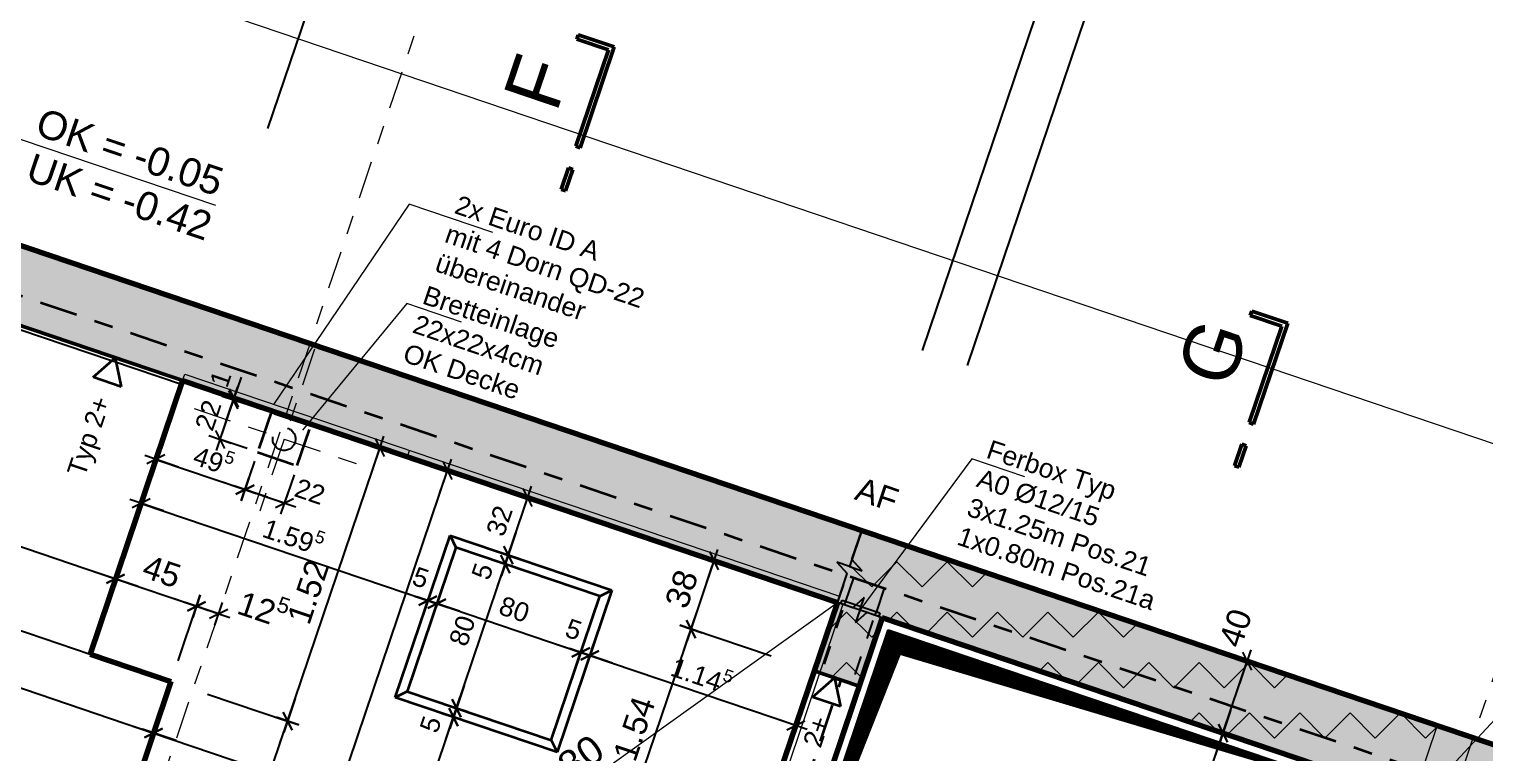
# Model space of a CAD drawing. Header units: metres. Extents: x 2661608 to 2661648.6, y 1209464.3 to 1209501.1.
# Drawn here: x 2661623.62 to 2661631.29, y 1209491.13 to 1209494.94 of the extents above; entities that cross this region are included whole.
import ezdxf

# ---------------------------------------------------------------- set-up
doc = ezdxf.new("R2010")
doc.units = ezdxf.units.M
doc.header["$PDMODE"] = 65
for name, pattern in [('AUSGEZOGEN', [0]), ('GETRENNT2_S6', [0.3, 0.2, -0.1]), ('PHANTOM2_S8', [0.3, 0.2, -0.05, 0, -0.05]), ('STRICHLINIE_S4', [0.1, 0.05, -0.05])]:
    doc.linetypes.add(name, pattern=pattern)
for name, color, linetype, lineweight in [('TB_639', 7, 'AUSGEZOGEN', 25), ('TB_640', 7, 'AUSGEZOGEN', 25), ('TB_641', 7, 'AUSGEZOGEN', 25), ('TB_642', 7, 'AUSGEZOGEN', 25), ('TB_643', 7, 'AUSGEZOGEN', 25), ('TB_646', 7, 'AUSGEZOGEN', 25), ('TB_649', 7, 'AUSGEZOGEN', 25)]:
    doc.layers.add(name, color=color, linetype=linetype, lineweight=lineweight)
doc.styles.add('ARIAL', font='arial.ttf')
doc.styles.add('MtXpl_Arial', font='arial.ttf')

# ---------------------------------------------------------------- blocks, each defined once
blk = doc.blocks.new('ALL_ML_STRICH')
at = {"color": 0, "linetype": 'ByBlock', "lineweight": -2}
for p, q in [((-1, 0), (0.5, 0)), ((-0.3, -0.3), (0.3, 0.3)), ((0, -0.5), (0, 0.5))]:
    blk.add_line(p, q, dxfattribs=at)

msp = doc.modelspace()

# ---------------------------------------------------------------- hatches: boundary and pattern name
at = {"layer": 'TB_639', "linetype": 'AUSGEZOGEN', "lineweight": 18, "transparency": 33554687}
msp.add_hatch(color=254, dxfattribs=at).paths.add_polyline_path([(2661620.6801, 1209494.3627), (2661627.8787, 1209491.9255), (2661627.7568, 1209491.5655), (2661627.9936, 1209491.4854), (2661628.1155, 1209491.8453), (2661630.9096, 1209490.8993), (2661630.9096, 1209490.8993), (2661631.2885, 1209490.771), (2661631.2885, 1209490.771), (2661634.1301, 1209489.8089), (2661634.2583, 1209490.1878), (2661620.8083, 1209494.7416)])
at = {"layer": 'TB_640', "linetype": 'AUSGEZOGEN', "lineweight": 35, "transparency": 33554687}
for color, points in [(81, [(2661620.6961, 1209494.4101), (2661620.6801, 1209494.3627), (2661627.8787, 1209491.9255), (2661627.7568, 1209491.5655), (2661627.9936, 1209491.4854), (2661628.0096, 1209491.5327), (2661627.8202, 1209491.5969), (2661627.9421, 1209491.9568)]), (254, [(2661616.1958, 1209491.6579), (2661616.1477, 1209491.5159), (2661618.8282, 1209490.6083), (2661618.732, 1209490.3241), (2661626.8305, 1209487.5822), (2661626.9106, 1209487.819), (2661629.7048, 1209486.873), (2661631.1319, 1209491.0879), (2661644.8519, 1209486.4427), (2661644.9, 1209486.5848), (2661631.0379, 1209491.2781), (2661629.6108, 1209487.0632), (2661626.8167, 1209488.0092), (2661626.7365, 1209487.7724), (2661618.9222, 1209490.4181), (2661619.0184, 1209490.7023)])]:
    msp.add_hatch(color=color, dxfattribs=at).paths.add_polyline_path(points)
at = {"layer": 'TB_642', "linetype": 'AUSGEZOGEN', "lineweight": 25, "transparency": 33554687}
h = msp.add_hatch(dxfattribs=at)
h.set_pattern_fill('SCHRAFFUR_199', scale=0.05, style=0, pattern_type=2)
h.set_pattern_definition([(45, (0, 0), (-0.007071067811865, 0.007071067811865), []), (45, (-0.003536, 0.003536), (-0.007071067811865, 0.007071067811865), [])])
h.paths.add_polyline_path([(2661628.2094, 1209491.6551), (2661630.8463, 1209490.8679), (2661628.1468, 1209491.7819), (2661627.4733, 1209489.7928)], flags=0)
at = {"layer": 'TB_646', "linetype": 'AUSGEZOGEN', "lineweight": 18, "transparency": 33554687}
h = msp.add_hatch(dxfattribs=at)
h.set_pattern_fill('MUSTER', scale=0.1875, angle=45, style=0, pattern_type=2)
h.set_pattern_definition([(45, (-1e-16, 0.53033), (0, 0.265165042945), [0.1875, -0.1875]), (135, (-1e-16, 0.53033), (-0.265165042945, 0), [0.1875, -0.1875])])
h.paths.add_polyline_path([(2661628.0069, 1209492.3043), (2661627.7568, 1209491.5655), (2661627.9936, 1209491.4854), (2661628.1155, 1209491.8453), (2661630.9096, 1209490.8993), (2661630.7878, 1209490.5393), (2661631.1667, 1209490.411), (2661631.4168, 1209491.1499)], flags=0)

# ---------------------------------------------------------------- linework, layer by layer
at = {"layer": 'DEFPOINTS', "color": 7, "linetype": 'AUSGEZOGEN', "lineweight": 25, "transparency": 16777216}
for p in [(2661624.5783, 1209493.0429), (2661624.6985, 1209492.9916), (2661624.8452, 1209492.9525), (2661624.8966, 1209492.9246), (2661624.8966, 1209492.9246), (2661624.3292, 1209492.7923), (2661624.6279, 1209492.7833), (2661624.2905, 1209492.6782), (2661624.3121, 1209492.7419), (2661624.826, 1209492.7162), (2661624.826, 1209492.7162), (2661624.826, 1209492.7162), (2661625.0344, 1209492.6456), (2661625.8307, 1209492.6189), (2661624.2543, 1209492.571), (2661626.0626, 1209492.5403), (2661624.2296, 1209492.4981), (2661624.2296, 1209492.4981), (2661624.7594, 1209492.5194), (2661624.2122, 1209492.4467), (2661625.955, 1209492.2389), (2661625.955, 1209492.2389), (2661625.9599, 1209492.1845), (2661625.9599, 1209492.1845), (2661626.1459, 1209492.1743), (2661626.1299, 1209492.1269), (2661624.0778, 1209492.0497), (2661627.6468, 1209492.004), (2661625.7229, 1209491.9352), (2661625.7703, 1209491.9192), (2661624.504, 1209491.9054), (2661627.1081, 1209491.7852), (2661629.485, 1209491.8039), (2661625.6515, 1209491.7243), (2661625.6515, 1209491.7243), (2661625.6955, 1209491.6984), (2661625.6955, 1209491.6984), (2661627.8024, 1209491.7001), (2661627.8024, 1209491.7001), (2661623.9435, 1209491.6531), (2661623.9435, 1209491.6531), (2661624.5376, 1209491.62), (2661626.528, 1209491.6626), (2661626.5754, 1209491.6466), (2661628.0454, 1209491.6385), (2661628.0454, 1209491.6385), (2661627.7568, 1209491.5655), (2661627.7568, 1209491.5655), (2661624.3697, 1209491.5088), (2661624.3697, 1209491.5088), (2661624.3697, 1209491.5088), (2661624.3697, 1209491.5088), (2661629.2663, 1209491.4556), (2661629.2663, 1209491.4556), (2661625.7169, 1209491.4222), (2661625.7169, 1209491.4222), (2661626.45, 1209491.432), (2661626.45, 1209491.432), (2661626.4984, 1209491.4193), (2661626.4984, 1209491.4193), (2661624.9836, 1209491.3009), (2661625.7074, 1209491.3726), (2661625.7074, 1209491.3726), (2661625.8573, 1209491.3218), (2661625.8733, 1209491.3692), (2661627.6677, 1209491.3024), (2661627.6677, 1209491.3024), (2661624.2781, 1209491.2383), (2661629.9093, 1209491.2379)]:
    msp.add_point(p, dxfattribs=at)
at = {"layer": 'TB_639', "color": 191, "linetype": 'AUSGEZOGEN', "lineweight": 13, "transparency": 33554687}
msp.add_line((2661618.0879, 1209497.2463), (2661645.381, 1209488.0056), dxfattribs=at)
at = {"layer": 'TB_640', "color": 191, "linetype": 'AUSGEZOGEN', "lineweight": 13, "transparency": 33554687}
for p, q in [((2661631.0379, 1209491.2781), (2661629.6108, 1209487.0632)), ((2661644.9, 1209486.5848), (2661631.0379, 1209491.2781))]:
    msp.add_line(p, q, dxfattribs=at)
at = {"layer": 'TB_641', "color": 7, "linetype": 'AUSGEZOGEN', "lineweight": 50, "transparency": 33554687}
for p, q in [((2661634.2583, 1209490.1878), (2661617.6069, 1209495.8255)), ((2661620.6801, 1209494.3627), (2661627.8787, 1209491.9255)), ((2661627.8787, 1209491.9255), (2661627.7568, 1209491.5655)), ((2661627.9936, 1209491.4854), (2661628.1155, 1209491.8453)), ((2661628.1155, 1209491.8453), (2661630.9096, 1209490.8993)), ((2661627.7568, 1209491.5655), (2661627.8231, 1209491.5431)), ((2661627.8231, 1209491.5431), (2661627.9936, 1209491.4854))]:
    msp.add_line(p, q, dxfattribs=at)
at = {"layer": 'TB_641', "color": 7, "linetype": 'AUSGEZOGEN', "lineweight": 25, "transparency": 33554687}
for p, q in [((2661623.3431, 1209493.44), (2661624.4245, 1209493.0738)), ((2661622.4814, 1209492.1481), (2661623.9435, 1209491.6531)), ((2661627.923, 1209491.9316), (2661627.9647, 1209492.0547)), ((2661627.9647, 1209492.0547), (2661628.1257, 1209492.0002)), ((2661628.1257, 1209492.0002), (2661628.084, 1209491.8771)), ((2661628.0965, 1209491.8517), (2661627.8787, 1209491.9255)), ((2661627.9605, 1209491.8978), (2661627.8787, 1209491.9255)), ((2661627.8976, 1209491.9191), (2661627.904, 1209491.938)), ((2661627.904, 1209491.938), (2661628.1029, 1209491.8707)), ((2661628.0195, 1209491.9517), (2661627.9605, 1209491.8978)), ((2661627.9971, 1209491.8854), (2661628.0195, 1209491.9517)), ((2661627.9971, 1209491.8854), (2661627.9746, 1209491.8191)), ((2661627.9746, 1209491.8191), (2661628.0337, 1209491.873)), ((2661628.1155, 1209491.8453), (2661628.0337, 1209491.873)), ((2661628.1029, 1209491.8707), (2661628.0965, 1209491.8517)), ((2661628.0965, 1209491.8517), (2661628.1155, 1209491.8453))]:
    msp.add_line(p, q, dxfattribs=at)
at = {"layer": 'TB_641', "color": 7, "linetype": 'AUSGEZOGEN', "lineweight": 35, "transparency": 33554687}
for p, q in [((2661623.9594, 1209493.1107), (2661624.0761, 1209493.2129)), ((2661624.0761, 1209493.2129), (2661624.1066, 1209493.0608)), ((2661624.1066, 1209493.0608), (2661623.9594, 1209493.1107)), ((2661627.7568, 1209491.5655), (2661627.2629, 1209490.1069)), ((2661627.7473, 1209491.427), (2661627.864, 1209491.5293)), ((2661627.864, 1209491.5293), (2661627.8945, 1209491.3772)), ((2661627.9936, 1209491.4854), (2661627.4997, 1209490.0267)), ((2661627.8945, 1209491.3772), (2661627.7473, 1209491.427))]:
    msp.add_line(p, q, dxfattribs=at)
at = {"layer": 'TB_641', "color": 7, "linetype": 'AUSGEZOGEN', "lineweight": 18, "transparency": 33554687}
for p, q in [((2661624.4309, 1209493.0928), (2661624.4421, 1209493.1259)), ((2661624.4421, 1209493.1259), (2661627.8899, 1209491.9586)), ((2661625.6149, 1209492.6919), (2661625.6261, 1209492.7251)), ((2661627.9071, 1209491.9158), (2661626.5281, 1209487.843)), ((2661627.8899, 1209491.9586), (2661627.8787, 1209491.9255)), ((2661627.8787, 1209491.9255), (2661627.9071, 1209491.9158))]:
    msp.add_line(p, q, dxfattribs=at)
at = {"layer": 'TB_641', "color": 1, "linetype": 'AUSGEZOGEN', "lineweight": 25, "transparency": 33554687}
for p, q in [((2661627.9552, 1209492.1515), (2661628.0069, 1209492.3043)), ((2661628.0091, 1209492.0925), (2661627.9552, 1209492.1515)), ((2661627.9428, 1209492.1149), (2661627.8765, 1209492.1374)), ((2661627.8765, 1209492.1374), (2661627.9304, 1209492.0783)), ((2661627.8787, 1209491.9255), (2661627.9304, 1209492.0783)), ((2661627.9428, 1209492.1149), (2661628.0091, 1209492.0925))]:
    msp.add_line(p, q, dxfattribs=at)
at = {"layer": 'TB_641', "color": 7, "linetype": 'STRICHLINIE_S4', "lineweight": 25, "transparency": 33554687}
for p, q in [((2661627.8107, 1209491.6001), (2661627.9165, 1209491.9126)), ((2661627.9165, 1209491.9126), (2661627.923, 1209491.9316)), ((2661627.9717, 1209491.5456), (2661628.0776, 1209491.8581)), ((2661628.0776, 1209491.8581), (2661628.084, 1209491.8771))]:
    msp.add_line(p, q, dxfattribs=at)
at = {"layer": 'TB_641', "color": 7, "linetype": 'GETRENNT2_S6', "lineweight": 35, "transparency": 33554687}
msp.add_line((2661627.405, 1209490.0588), (2661627.8989, 1209491.5174), dxfattribs=at)
at = {"layer": 'TB_641', "color": 7, "linetype": 'AUSGEZOGEN', "lineweight": 25, "transparency": 33554687}
for points in [[(2661627.8787, 1209491.9255), (2661627.8787, 1209491.9255)], [(2661627.8976, 1209491.9191), (2661627.8976, 1209491.9191)], [(2661628.1098, 1209491.8472), (2661628.1098, 1209491.8472)]]:
    msp.add_lwpolyline(points, close=True, dxfattribs=at)
at = {"layer": 'TB_641', "color": 7, "linetype": 'AUSGEZOGEN', "lineweight": 50, "transparency": 33554687}
msp.add_lwpolyline([(2661627.8787, 1209491.9255), (2661627.8787, 1209491.9255)], close=True, dxfattribs=at)
msp.add_lwpolyline([(2661627.8787, 1209491.9255), (2661627.8787, 1209491.9255)], close=True, dxfattribs=at)
at = {"layer": 'TB_642', "color": 7, "linetype": 'AUSGEZOGEN', "lineweight": 70, "transparency": 33554687}
for p, q in [((2661617.6069, 1209495.8255), (2661644.9, 1209486.5848)), ((2661624.4309, 1209493.0928), (2661623.9435, 1209491.6531)), ((2661624.4309, 1209493.0928), (2661627.8787, 1209491.9255)), ((2661627.8787, 1209491.9255), (2661626.628, 1209488.2315)), ((2661628.1155, 1209491.8453), (2661627.4099, 1209489.7615)), ((2661630.9096, 1209490.8993), (2661628.1155, 1209491.8453)), ((2661623.9435, 1209491.6531), (2661624.3697, 1209491.5088)), ((2661624.3697, 1209491.5088), (2661624.0939, 1209490.6942))]:
    msp.add_line(p, q, dxfattribs=at)
at = {"layer": 'TB_642', "color": 7, "linetype": 'GETRENNT2_S6', "lineweight": 35, "transparency": 33554687}
for p, q in [((2661624.8966, 1209492.9246), (2661624.826, 1209492.7162)), ((2661625.1049, 1209492.854), (2661624.8966, 1209492.9246)), ((2661625.0344, 1209492.6456), (2661625.1049, 1209492.854)), ((2661624.826, 1209492.7162), (2661625.0344, 1209492.6456))]:
    msp.add_line(p, q, dxfattribs=at)
at = {"layer": 'TB_642', "color": 7, "linetype": 'AUSGEZOGEN', "lineweight": 35, "transparency": 33554687}
for p, q in [((2661625.5504, 1209491.4257), (2661625.839, 1209492.2782)), ((2661625.839, 1209492.2782), (2661625.8704, 1209492.2148)), ((2661625.839, 1209492.2782), (2661626.6915, 1209491.9896)), ((2661625.8704, 1209492.2148), (2661625.6138, 1209491.457)), ((2661626.6281, 1209491.9582), (2661625.8704, 1209492.2148)), ((2661626.6915, 1209491.9896), (2661626.4029, 1209491.1371)), ((2661626.6281, 1209491.9582), (2661626.6915, 1209491.9896)), ((2661626.3716, 1209491.2005), (2661626.6281, 1209491.9582)), ((2661625.6138, 1209491.457), (2661625.5504, 1209491.4257)), ((2661625.6138, 1209491.457), (2661626.3716, 1209491.2005)), ((2661626.4029, 1209491.1371), (2661625.5504, 1209491.4257)), ((2661626.3716, 1209491.2005), (2661626.4029, 1209491.1371))]:
    msp.add_line(p, q, dxfattribs=at)
at = {"layer": 'TB_642', "color": 7, "linetype": 'AUSGEZOGEN', "lineweight": 25, "transparency": 33554687}
for p, q in [((2661627.4733, 1209489.7928), (2661628.1468, 1209491.7819)), ((2661628.1468, 1209491.7819), (2661630.8463, 1209490.8679)), ((2661627.4733, 1209489.7928), (2661628.2094, 1209491.6551)), ((2661628.2094, 1209491.6551), (2661630.8463, 1209490.8679))]:
    msp.add_line(p, q, dxfattribs=at)
at = {"layer": 'TB_643', "color": 7, "linetype": 'PHANTOM2_S8', "lineweight": 18, "transparency": 33554687}
for p, q in [((2661617.8257, 1209471.7962), (2661626.7057, 1209498.0238)), ((2661623.9509, 1209469.7224), (2661632.8308, 1209495.9499))]:
    msp.add_line(p, q, dxfattribs=at)
at = {"layer": 'TB_643', "color": 7, "linetype": 'PHANTOM2_S8', "lineweight": 35, "transparency": 33554687}
msp.add_line((2661615.1587, 1209496.3905), (2661647.1877, 1209485.5463), dxfattribs=at)
at = {"layer": 'TB_646', "color": 7, "linetype": 'PHANTOM2_S8', "lineweight": 18, "transparency": 33554687}
for p, q in [((2661625.1258, 1209493.2587), (2661624.8051, 1209492.3115)), ((2661624.4919, 1209492.9455), (2661625.4391, 1209492.6248))]:
    msp.add_line(p, q, dxfattribs=at)
at = {"layer": 'TB_646', "color": 7, "linetype": 'GETRENNT2_S6', "lineweight": 25, "transparency": 33554687}
for p, q in [((2661628.0069, 1209492.3043), (2661627.7568, 1209491.5655)), ((2661631.4168, 1209491.1499), (2661628.0069, 1209492.3043)), ((2661627.9936, 1209491.4854), (2661628.1155, 1209491.8453)), ((2661628.1155, 1209491.8453), (2661630.9096, 1209490.8993)), ((2661627.7568, 1209491.5655), (2661627.9936, 1209491.4854))]:
    msp.add_line(p, q, dxfattribs=at)
msp.add_circle((2661624.9655, 1209492.7851), 0.06, dxfattribs=at)
at = {"layer": 'TB_649', "color": 7, "linetype": 'AUSGEZOGEN', "lineweight": -2, "transparency": 16777216}
for p, q in [((2661624.8799, 1209494.4188), (2661625.7297, 1209496.9289)), ((2661624.8799, 1209494.4188), (2661625.7297, 1209496.9289)), ((2661628.3276, 1209493.2515), (2661629.3298, 1209496.2115)), ((2661628.3276, 1209493.2515), (2661629.3298, 1209496.2115)), ((2661628.5644, 1209493.1714), (2661629.5666, 1209496.1313)), ((2661628.5644, 1209493.1714), (2661629.5666, 1209496.1313)), ((2661628.3276, 1209493.2515), (2661629.1775, 1209495.7616)), ((2661624.6279, 1209492.7833), (2661624.6985, 1209492.9916)), ((2661624.6985, 1209492.9916), (2661624.7017, 1209493.0011)), ((2661624.8419, 1209492.9431), (2661624.6985, 1209492.9916)), ((2661624.8419, 1209492.9431), (2661624.6985, 1209492.9916)), ((2661624.8452, 1209492.9525), (2661624.7017, 1209493.0011)), ((2661621.8613, 1209492.8001), (2661624.0778, 1209492.0497)), ((2661624.7707, 1209492.7349), (2661624.6279, 1209492.7833)), ((2661624.2905, 1209492.6782), (2661624.2905, 1209492.6782)), ((2661624.2905, 1209492.6782), (2661624.7594, 1209492.5194)), ((2661624.9836, 1209491.3009), (2661625.471, 1209492.7406)), ((2661625.471, 1209492.7406), (2661625.471, 1209492.7406)), ((2661624.5755, 1209488.9263), (2661625.8262, 1209492.6204)), ((2661624.8097, 1209492.668), (2661624.7594, 1209492.5194)), ((2661624.8097, 1209492.668), (2661624.7594, 1209492.5194)), ((2661625.8262, 1209492.6204), (2661625.8262, 1209492.6204)), ((2661625.0181, 1209492.5974), (2661624.9678, 1209492.4489)), ((2661624.7594, 1209492.5194), (2661624.9678, 1209492.4489)), ((2661626.1459, 1209492.1743), (2661626.2485, 1209492.4774)), ((2661626.2485, 1209492.4774), (2661626.2485, 1209492.4774)), ((2661624.2122, 1209492.4467), (2661624.2122, 1209492.4467)), ((2661624.2122, 1209492.4467), (2661625.7229, 1209491.9352)), ((2661626.1299, 1209492.1269), (2661626.1459, 1209492.1743)), ((2661626.1459, 1209492.1743), (2661626.1459, 1209492.1743)), ((2661626.1459, 1209492.1743), (2661626.1459, 1209492.1743)), ((2661627.1081, 1209491.7852), (2661627.23, 1209492.1451)), ((2661627.23, 1209492.1451), (2661627.23, 1209492.1451)), ((2661621.6355, 1209492.1331), (2661624.2781, 1209491.2383)), ((2661625.8733, 1209491.3692), (2661626.1299, 1209492.1269)), ((2661626.1299, 1209492.1269), (2661626.1299, 1209492.1269)), ((2661626.1299, 1209492.1269), (2661626.1299, 1209492.1269)), ((2661624.0778, 1209492.0497), (2661624.0778, 1209492.0497)), ((2661624.0778, 1209492.0497), (2661624.0778, 1209492.0497)), ((2661624.0778, 1209492.0497), (2661624.504, 1209491.9054)), ((2661625.7229, 1209491.9352), (2661625.7229, 1209491.9352)), ((2661625.7229, 1209491.9352), (2661625.7229, 1209491.9352)), ((2661625.7229, 1209491.9352), (2661625.7703, 1209491.9192)), ((2661625.7703, 1209491.9192), (2661625.7703, 1209491.9192)), ((2661625.7703, 1209491.9192), (2661625.7703, 1209491.9192)), ((2661625.7703, 1209491.9192), (2661626.528, 1209491.6626)), ((2661624.4068, 1209491.6182), (2661624.504, 1209491.9054)), ((2661624.4068, 1209491.6182), (2661624.504, 1209491.9054)), ((2661624.504, 1209491.9054), (2661624.6208, 1209491.8658)), ((2661624.6208, 1209491.8658), (2661624.6208, 1209491.8658)), ((2661626.6143, 1209490.3265), (2661627.1081, 1209491.7852)), ((2661627.53, 1209491.6423), (2661627.1081, 1209491.7852)), ((2661627.53, 1209491.6423), (2661627.1081, 1209491.7852)), ((2661626.528, 1209491.6626), (2661626.528, 1209491.6626)), ((2661626.528, 1209491.6626), (2661626.528, 1209491.6626)), ((2661626.528, 1209491.6626), (2661626.5754, 1209491.6466)), ((2661626.5754, 1209491.6466), (2661626.5754, 1209491.6466)), ((2661626.5754, 1209491.6466), (2661626.5754, 1209491.6466)), ((2661626.5754, 1209491.6466), (2661627.6599, 1209491.2794)), ((2661629.9093, 1209491.2379), (2661630.0376, 1209491.6168)), ((2661630.0376, 1209491.6168), (2661630.0376, 1209491.6168)), ((2661624.5625, 1209491.4435), (2661624.9836, 1209491.3009)), ((2661624.5625, 1209491.4435), (2661624.9836, 1209491.3009)), ((2661624.7078, 1209490.4863), (2661624.9836, 1209491.3009)), ((2661625.3891, 1209489.9389), (2661625.8573, 1209491.3218)), ((2661625.8573, 1209491.3218), (2661625.8733, 1209491.3692)), ((2661625.8573, 1209491.3218), (2661625.8573, 1209491.3218)), ((2661625.8573, 1209491.3218), (2661625.8573, 1209491.3218)), ((2661625.8733, 1209491.3692), (2661625.8733, 1209491.3692)), ((2661625.8733, 1209491.3692), (2661625.8733, 1209491.3692)), ((2661624.2781, 1209491.2383), (2661624.2781, 1209491.2383)), ((2661624.2781, 1209491.2383), (2661624.2781, 1209491.2383)), ((2661624.2781, 1209491.2383), (2661627.2997, 1209490.2153)), ((2661627.6599, 1209491.2794), (2661627.6599, 1209491.2794)), ((2661629.2038, 1209489.1541), (2661629.9093, 1209491.2379)), ((2661629.9093, 1209491.2379), (2661629.9093, 1209491.2379)), ((2661629.9093, 1209491.2379), (2661629.9093, 1209491.2379))]:
    msp.add_line(p, q, dxfattribs=at)
at = {"layer": 'TB_649', "color": 7, "linetype": 'AUSGEZOGEN', "lineweight": 50, "transparency": 33554687}
for p, q in [((2661626.5145, 1209494.9126), (2661626.5068, 1209494.8899)), ((2661626.5145, 1209494.9126), (2661626.7039, 1209494.8485)), ((2661626.6735, 1209494.8335), (2661626.5016, 1209494.3258)), ((2661626.5068, 1209494.8899), (2661626.6735, 1209494.8335)), ((2661626.7039, 1209494.8485), (2661626.5243, 1209494.3181)), ((2661626.5016, 1209494.3258), (2661626.5243, 1209494.3181)), ((2661626.4631, 1209494.2121), (2661626.4246, 1209494.0984)), ((2661626.4859, 1209494.2044), (2661626.4631, 1209494.2121)), ((2661626.4859, 1209494.2044), (2661626.4474, 1209494.0907)), ((2661626.4246, 1209494.0984), (2661626.4474, 1209494.0907)), ((2661630.0606, 1209493.4586), (2661630.0529, 1209493.4359)), ((2661630.0606, 1209493.4586), (2661630.25, 1209493.3945)), ((2661630.2196, 1209493.3795), (2661630.0477, 1209492.8718)), ((2661630.0529, 1209493.4359), (2661630.2196, 1209493.3795)), ((2661630.25, 1209493.3945), (2661630.0705, 1209492.8641)), ((2661630.0477, 1209492.8718), (2661630.0705, 1209492.8641)), ((2661630.0092, 1209492.7581), (2661629.9708, 1209492.6444)), ((2661630.032, 1209492.7504), (2661630.0092, 1209492.7581)), ((2661630.032, 1209492.7504), (2661629.9935, 1209492.6367)), ((2661629.9708, 1209492.6444), (2661629.9935, 1209492.6367))]:
    msp.add_line(p, q, dxfattribs=at)
at = {"layer": 'TB_649', "color": 7, "linetype": 'AUSGEZOGEN', "lineweight": 18, "transparency": 33554687}
for p, q in [((2661622.6227, 1209494.6864), (2661624.6038, 1209494.0156)), ((2661625.6241, 1209494.0209), (2661624.9088, 1209492.9679)), ((2661626.0641, 1209493.8719), (2661625.6241, 1209494.0209)), ((2661625.6109, 1209493.4979), (2661625.0621, 1209492.8321)), ((2661625.899, 1209493.4003), (2661625.6109, 1209493.4979)), ((2661628.5874, 1209492.6817), (2661627.9971, 1209491.8854)), ((2661628.8663, 1209492.5872), (2661628.5874, 1209492.6817)), ((2661623.5729, 1209488.8435), (2661627.8787, 1209491.9255)), ((2661631.6065, 1209491.5968), (2661630.9475, 1209490.8864))]:
    msp.add_line(p, q, dxfattribs=at)

# ---------------------------------------------------------------- block references
at = {"layer": 'TB_649', "color": 7, "linetype": 'AUSGEZOGEN', "lineweight": 25, "transparency": 16777216, "xscale": 0.125, "yscale": 0.125, "zscale": 0.125}
for p, rotation in [((2661624.6985, 1209492.9916), 71.29524318604791), ((2661624.7017, 1209493.0011), 71.29524318604791), ((2661624.6985, 1209492.9916), 251.2952431860479), ((2661624.6279, 1209492.7833), 251.2952431860479), ((2661624.2905, 1209492.6782), 161.2952432306657), ((2661625.471, 1209492.7406), 71.29524322607513), ((2661625.8262, 1209492.6204), 71.29524323172566), ((2661624.7594, 1209492.5194), 341.2952432306658), ((2661624.2122, 1209492.4467), 161.2952432364246), ((2661624.7594, 1209492.5194), 161.2952432306657), ((2661624.9678, 1209492.4489), 341.2952432306658), ((2661626.2485, 1209492.4774), 71.29524330318684), ((2661626.1459, 1209492.1743), 251.2952433031868), ((2661626.1459, 1209492.1743), 71.29524330318684), ((2661626.1299, 1209492.1269), 251.2952433031868), ((2661627.23, 1209492.1451), 71.29524324471815), ((2661624.0778, 1209492.0497), 341.2952432581297), ((2661626.1299, 1209492.1269), 71.29524330318684), ((2661624.0778, 1209492.0497), 161.2952432581296), ((2661624.504, 1209491.9054), 341.2952432581297), ((2661625.7229, 1209491.9352), 341.2952432364246), ((2661625.7703, 1209491.9192), 341.2952432364246), ((2661625.7229, 1209491.9352), 161.2952432364246), ((2661625.7703, 1209491.9192), 161.2952432364246), ((2661624.504, 1209491.9054), 161.2952432581296), ((2661624.6208, 1209491.8658), 341.2952432581297), ((2661627.1081, 1209491.7852), 251.2952432447182), ((2661627.1081, 1209491.7852), 71.29524324471815), ((2661626.528, 1209491.6626), 341.2952432364246), ((2661626.5754, 1209491.6466), 341.2952432364246), ((2661626.528, 1209491.6626), 161.2952432364246), ((2661626.5754, 1209491.6466), 161.2952432364246), ((2661630.0376, 1209491.6168), 71.29524324579577), ((2661625.8573, 1209491.3218), 251.2952433031868), ((2661625.8733, 1209491.3692), 251.2952433031868), ((2661624.9836, 1209491.3009), 71.29524322607513), ((2661624.9836, 1209491.3009), 251.2952432260751), ((2661625.8573, 1209491.3218), 71.29524330318684), ((2661625.8733, 1209491.3692), 71.29524330318684), ((2661627.6599, 1209491.2794), 341.2952432364246), ((2661629.9093, 1209491.2379), 251.2952432457958), ((2661624.2781, 1209491.2383), 341.2952432437346), ((2661624.2781, 1209491.2383), 161.2952432437346), ((2661629.9093, 1209491.2379), 71.29524324579577)]:
    msp.add_blockref('ALL_ML_STRICH', p, dxfattribs=dict(at, rotation=rotation))

# ---------------------------------------------------------------- texts
at = {"layer": 'TB_641', "color": 7, "style": 'MtXpl_Arial'}
for s, p in [('2+', (2661624.0018, 1209492.8377)), ('Typ', (2661623.9147, 1209492.5803)), ('2+', (2661627.7897, 1209491.154))]:
    msp.add_text(s, height=0.1, rotation=71.29524, dxfattribs=at).set_placement(p)
at = {"layer": 'TB_649', "color": 7, "style": 'MtXpl_Arial', "width": 0.98}
for s, p in [('F', (2661626.3992, 1209494.4969)), ('G', (2661629.9454, 1209493.0429))]:
    msp.add_text(s, height=0.3, rotation=71.29524, dxfattribs=at).set_placement(p)
at = {"layer": 'TB_649', "color": 7, "style": 'MtXpl_Arial'}
for s, height, rotation, p in [('OK', 0.15, -18.70476, (2661623.6467, 1209494.3883)), ('=', 0.15, -18.70476, (2661623.9887, 1209494.2726)), ('UK', 0.15, -18.70476, (2661623.5969, 1209494.1508)), ('-0.05', 0.15, -18.70476, (2661624.1597, 1209494.2147)), ('=', 0.15, -18.70476, (2661623.9278, 1209494.0387)), ('-0.42', 0.15, -18.70476, (2661624.0988, 1209493.9808)), ('2x', 0.1, -18.70476, (2661625.8559, 1209493.9756)), ('Euro', 0.1, -18.70476, (2661626.0324, 1209493.9158)), ('mit', 0.1, -18.70476, (2661625.8044, 1209493.8234)), ('4', 0.1, -18.70476, (2661626.0175, 1209493.7513)), ('ID', 0.1, -18.70476, (2661626.3487, 1209493.8088)), ('A', 0.1, -18.70476, (2661626.5177, 1209493.7515)), ('übereinander', 0.1, -18.70476, (2661625.7528, 1209493.6712)), ('Dorn', 0.1, -18.70476, (2661626.1279, 1209493.7139)), ('QD-22', 0.1, -18.70476, (2661626.4514, 1209493.6043)), ('Bretteinlage', 0.1, -18.70476, (2661625.6867, 1209493.5)), ('22x22x4cm', 0.1, -18.70476, (2661625.6352, 1209493.3478)), ('OK', 0.1, -18.70476, (2661625.5836, 1209493.1956)), ('Decke', 0.1, -18.70476, (2661625.8116, 1209493.1184)), ('Ferbox', 0.1, -18.70476, (2661628.6565, 1209492.6888)), ('A0', 0.1, -18.70476, (2661628.605, 1209492.5366)), ('Typ', 0.1, -18.70476, (2661629.1051, 1209492.5369)), ('Ø12/15', 0.1, -18.70476, (2661628.8036, 1209492.4693)), ('3x1.25m', 0.1, -18.70476, (2661628.5535, 1209492.3844)), ('1x0.80m', 0.1, -18.70476, (2661628.502, 1209492.2322)), ('Pos.21', 0.1, -18.70476, (2661629.0978, 1209492.2001)), ('Pos.21a', 0.1, -18.70476, (2661629.0462, 1209492.0479)), ('-1.80', 0.15, 35.59524, (2661626.2776, 1209490.8401))]:
    msp.add_text(s, height=height, rotation=rotation, dxfattribs=at).set_placement(p)
at = {"layer": 'TB_649', "color": 1, "style": 'MtXpl_Arial', "width": 0.99}
msp.add_text('AF', height=0.125, rotation=-18.70476, dxfattribs=at).set_placement((2661627.9626, 1209492.4694))
at = {"layer": 'TB_649', "color": 7, "linetype": 'AUSGEZOGEN', "lineweight": 25, "transparency": 16777216, "attachment_point": 5, "style": 'ARIAL'}
for s, insert, char_height, width, rotation in [('\\A1;{\\A1;{1\\H0.066000;\\S^ ;}}', (2661624.6302, 1209493.1019), 0.1, 0.3, 71.29524), ('\\A1;{\\A1;{22\\H0.066000;\\S^ ;}}', (2661624.5654, 1209492.9103), 0.1, 0.4, 71.29524), ('\\A1;{\\A1;{49\\H0.066000;\\S5^ ;}}', (2661624.5961, 1209492.6821), 0.1, 0.4, 341.29524), ('\\A1;{\\A1;{22\\H0.066000;\\S^ ;}}', (2661625.1017, 1209492.5091), 0.1, 0.4, 341.29524), ('\\A1;{\\A1;{32\\H0.066000;\\S^ ;}}', (2661626.0995, 1209492.3547), 0.1, 0.4, 71.29524), ('\\A1;{\\A1;{1.59\\H0.066000;\\S5^ ;}}', (2661625.0167, 1209492.2817), 0.1, 0.5, 341.29524), ('\\A1;{\\A1;{45\\H0.082500;\\S^ ;}}', (2661624.3218, 1209492.0881), 0.125, 0.5, 341.29524), ('\\A1;{\\A1;{1.52\\H0.082500;\\S^ ;}}', (2661625.0928, 1209491.981), 0.125, 0.5, 71.29524), ('\\A1;{\\A1;{5\\H0.066000;\\S^ ;}}', (2661625.6849, 1209492.0555), 0.1, 0.3, 341.29524), ('\\A1;{\\A1;{5\\H0.066000;\\S^ ;}}', (2661626.0096, 1209492.0889), 0.1, 0.3, 71.29524), ('\\A1;{\\A1;{38\\H0.082500;\\S^ ;}}', (2661627.0586, 1209491.9964), 0.125, 0.5, 71.29524), ('\\A1;{\\A1;{12\\H0.082500;\\S5^ ;}}', (2661624.8582, 1209491.9043), 0.125, 0.5, 341.29524), ('\\A1;{\\A1;{80\\H0.066000;\\S^ ;}}', (2661626.1777, 1209491.8886), 0.1, 0.4, 341.29524), ('\\A1;{\\A1;{80\\H0.066000;\\S^ ;}}', (2661625.9039, 1209491.7766), 0.1, 0.4, 71.29524), ('\\A1;{\\A1;{5\\H0.066000;\\S^ ;}}', (2661626.49, 1209491.7829), 0.1, 0.3, 341.29524), ('\\A1;{\\A1;{40\\H0.082500;\\S^ ;}}', (2661629.9755, 1209491.7911), 0.125, 0.5, 71.29524), ('\\A1;{\\A1;{1.14\\H0.066000;\\S5^ ;}}', (2661627.1662, 1209491.5521), 0.1, 0.5, 341.29524), ('\\A1;{\\A1;{1.54\\H0.082500;\\S^ ;}}', (2661626.8095, 1209491.2605), 0.125, 0.5, 71.29524), ('\\A1;{\\A1;{5\\H0.066000;\\S^ ;}}', (2661625.737, 1209491.2838), 0.1, 0.3, 71.29524)]:
    msp.add_mtext(s, dxfattribs=dict(at, insert=insert, char_height=char_height, width=width, rotation=rotation))

doc.saveas('drawing.dxf')
